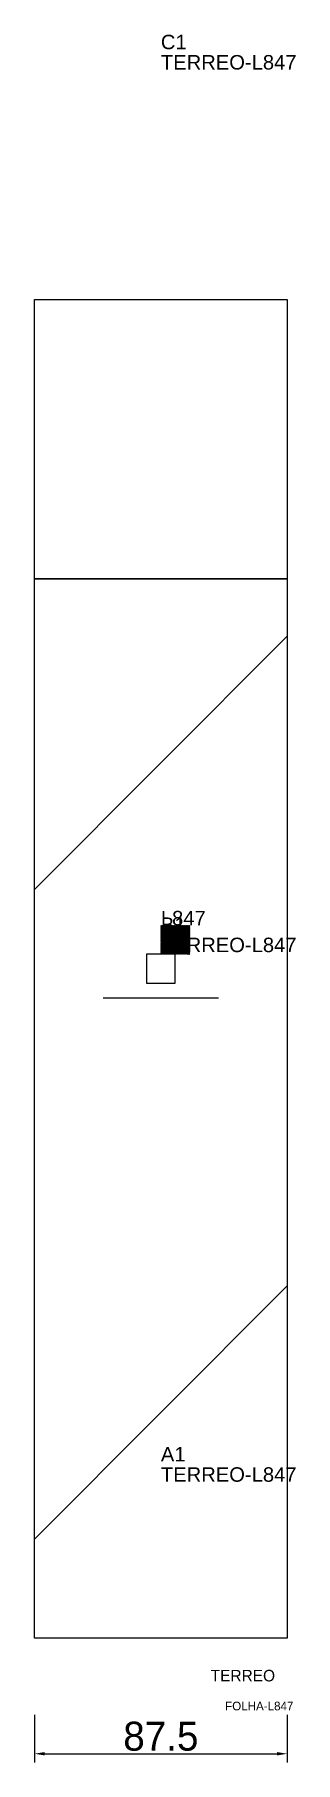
# Model space of a CAD drawing. Header units: metres. Extents: x 222 to 313, y -304 to 293.
import ezdxf

# ---------------------------------------------------------------- set-up
doc = ezdxf.new("R2010")
doc.units = ezdxf.units.M
for name, color, linetype in [('3', 3, 'CONTINUOUS'), ('AUX00', 7, 'CONTINUOUS'), ('COTA', 241, 'CONTINUOUS'), ('FOLHA', 255, 'CONTINUOUS'), ('Hachura', 251, 'CONTINUOUS'), ('NOMENCLATURA', 7, 'CONTINUOUS'), ('Nível', 160, 'CONTINUOUS'), ('Painéis', 200, 'CONTINUOUS'), ('Pilares', 5, 'CONTINUOUS'), ('REAPROVEITAMENTO', 251, 'CONTINUOUS'), ('SARR_2.2x7', 40, 'CONTINUOUS')]:
    doc.layers.add(name, color=color, linetype=linetype)
doc.styles.add('ARIAL', font='Arial.ttf')
doc.styles.add('STR_STANDARD', font='arial.ttf')
doc.dimstyles.new('EZ DXF', dxfattribs={"dimtxt": 10, "dimasz": 3.5, "dimexe": 3, "dimexo": 1.5, "dimgap": 1, "dimtad": 1, "dimdec": 1, "dimdsep": 46, "dimcen": 2.5, "dimazin": 3, "dimtfac": 1, "dimtmove": 0, "dimatfit": 3})

msp = doc.modelspace()

# ---------------------------------------------------------------- hatches: boundary and pattern name
at = {"layer": 'Hachura'}
h = msp.add_hatch(dxfattribs=at)
h.set_pattern_fill('ANSI31', scale=50)
h.paths.add_polyline_path([(283.2, -261), (222.2, -261), (222.2, 201.5), (309.7, 201.5), (309.7, 140.5), (309.7, -261)])
h = msp.add_hatch(dxfattribs=at)
h.set_pattern_fill('ANSI31', scale=50)
h.paths.add_polyline_path([(283.2, -261), (222.2, -261), (222.2, 201.5), (309.7, 201.5), (309.7, 140.5), (309.7, -261)])
at = {"layer": 'Reaproveitamento'}
h = msp.add_hatch(dxfattribs=at)
h.set_pattern_fill('SOLID')
h.paths.add_polyline_path([(265.95, -24.75), (275.95, -24.75), (275.95, -14.75), (265.95, -14.75)])
h = msp.add_hatch(dxfattribs=at)
h.set_pattern_fill('SOLID')
h.paths.add_polyline_path([(265.95, -24.75), (275.95, -24.75), (275.95, -14.75), (265.95, -14.75)])

# ---------------------------------------------------------------- linework, layer by layer
at = {"layer": '3'}
msp.add_lwpolyline([(222.2, 105), (309.7, 105)], close=True, dxfattribs=at)
msp.add_lwpolyline([(222.2, 105), (309.7, 105)], close=True, dxfattribs=at)
at = {"layer": 'Painéis', "color": 200}
for p, q in [((222.2, -261), (222.2, 201.5)), ((222.2, 201.5), (309.7, 201.5)), ((222.2, -261), (222.2, 201.5)), ((222.2, 201.5), (309.7, 201.5)), ((309.7, 201.5), (309.7, 140.5)), ((309.7, 201.5), (309.7, 140.5)), ((309.7, 140.5), (309.7, -261)), ((309.7, 140.5), (309.7, -261)), ((283.2, -261), (222.2, -261)), ((283.2, -261), (222.2, -261)), ((309.7, -261), (283.2, -261)), ((309.7, -261), (283.2, -261))]:
    msp.add_line(p, q, dxfattribs=at)
at = {"layer": 'Pilares'}
msp.add_lwpolyline([(260.95, -34.75), (270.95, -34.75), (270.95, -24.75), (260.95, -24.75)], close=True, dxfattribs=at)
msp.add_lwpolyline([(260.95, -34.75), (270.95, -34.75), (270.95, -24.75), (260.95, -24.75)], close=True, dxfattribs=at)
at = {"layer": 'SARR_2.2x7'}
msp.add_line((245.95, -39.75), (285.95, -39.75), dxfattribs=at)
msp.add_line((245.95, -39.75), (285.95, -39.75), dxfattribs=at)

# ---------------------------------------------------------------- texts
at = {"layer": '3', "style": 'STR_STANDARD'}
for s, p in [('C1', (265.95, 288)), ('C1', (265.95, 288)), ('B1', (265.95, -17)), ('B1', (265.95, -17)), ('A1', (265.95, -200)), ('A1', (265.95, -200))]:
    msp.add_text(s, height=5, dxfattribs=at).set_placement(p)
at = {"layer": 'AUX00', "style": 'STR_STANDARD'}
for p in [(265.95, 281), (265.95, 281), (265.95, -24), (265.95, -24), (265.95, -207), (265.95, -207)]:
    msp.add_text('TERREO-L847', height=5, dxfattribs=at).set_placement(p)
at = {"layer": 'FOLHA'}
msp.add_text('FOLHA-L847', height=3, dxfattribs=at).set_placement((288.2, -286))
msp.add_text('FOLHA-L847', height=3, dxfattribs=at).set_placement((288.2, -286))
at = {"layer": 'NOMENCLATURA', "insert": (265.95, -9.75), "char_height": 5, "attachment_point": 1, "style": 'ARIAL'}
msp.add_mtext('L847', dxfattribs=at)
msp.add_mtext('L847', dxfattribs=at)
at = {"layer": 'Nível'}
msp.add_text('TERREO', height=4, dxfattribs=at).set_placement((283.2, -276))
msp.add_text('TERREO', height=4, dxfattribs=at).set_placement((283.2, -276))

# ---------------------------------------------------------------- dimensions: what is measured, and where the dimension line sits
at = {"layer": 'COTA'}
msp.add_linear_dim(base=(222.2, -301), p1=(222.2, -286), p2=(309.7, -286), dimstyle='EZ DXF', dxfattribs=at).render()
msp.add_linear_dim(base=(222.2, -301), p1=(222.2, -286), p2=(309.7, -286), dimstyle='EZ DXF', dxfattribs=at).render()

doc.saveas('drawing.dxf')
